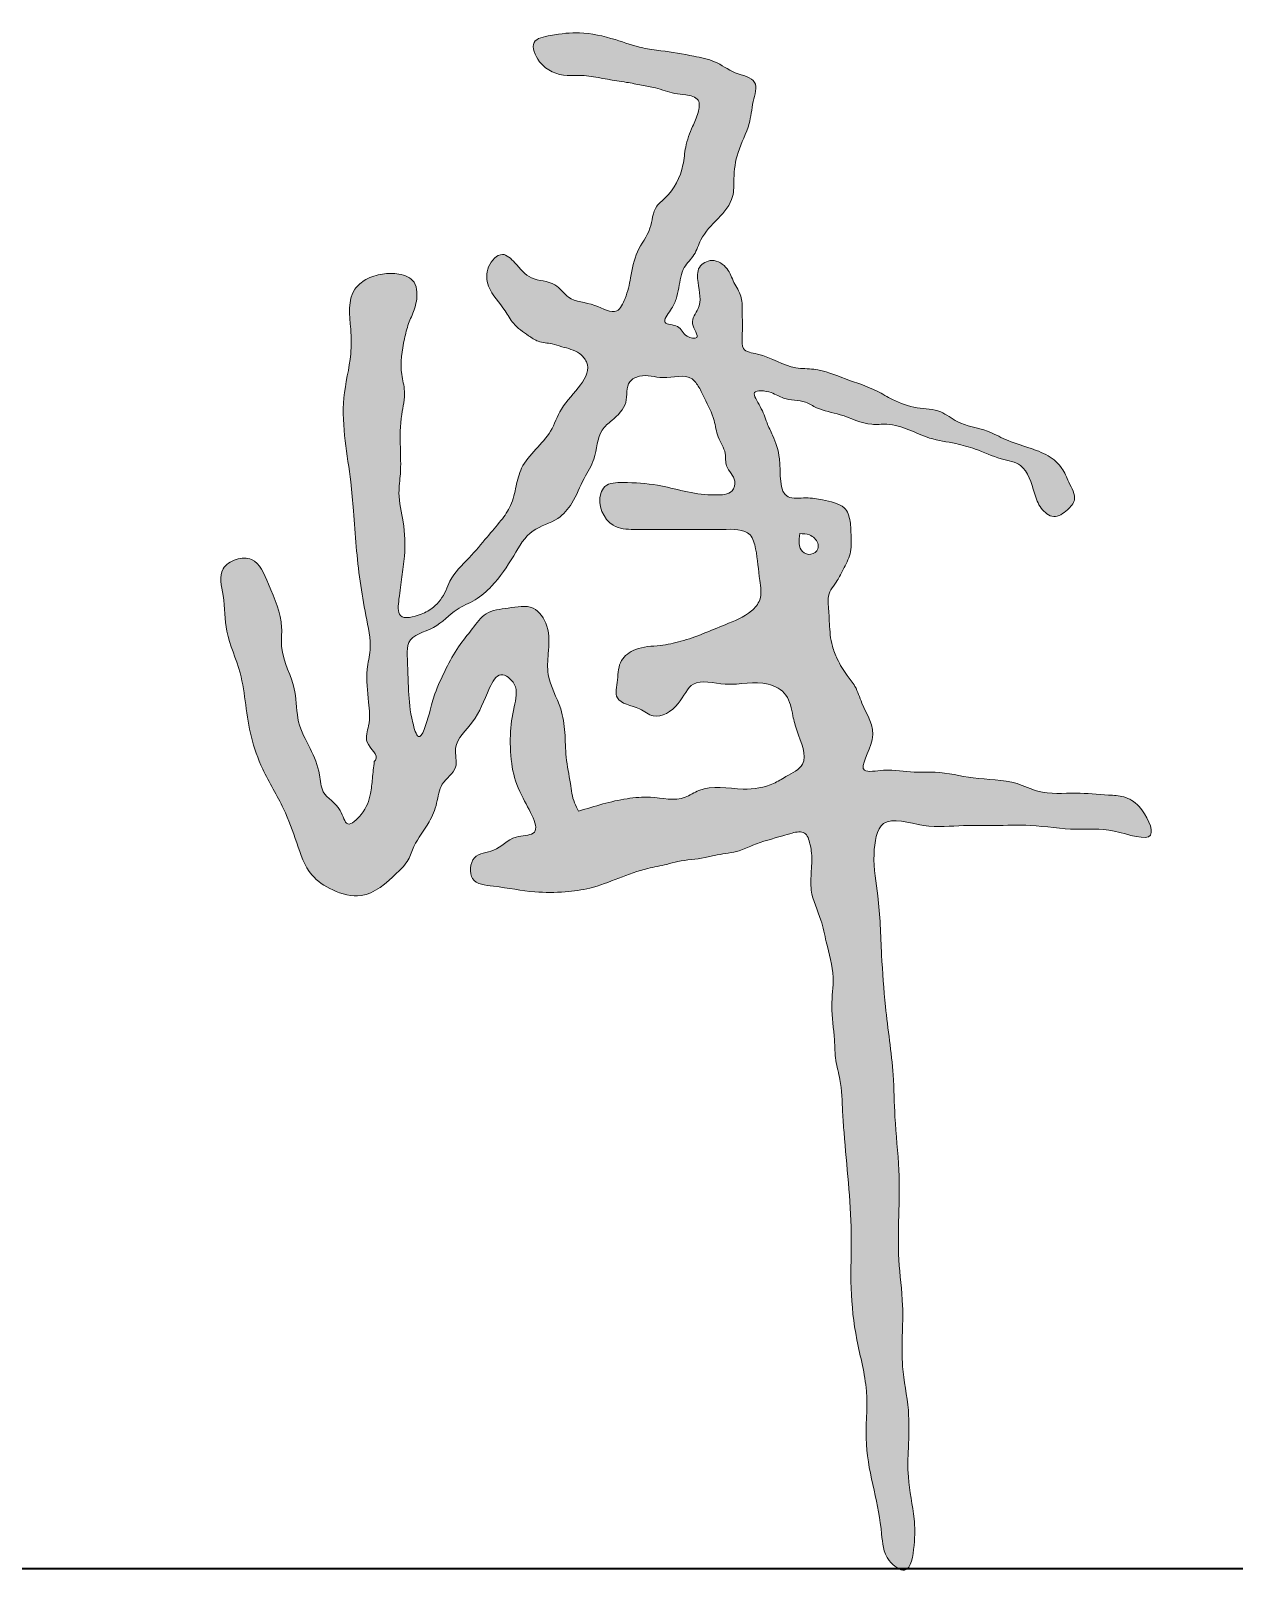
# Model space of a CAD drawing. Extents: x 3968514 to 5230306, y -516551 to -228246.
# Drawn here: x 4152120 to 4152731, y -351458 to -350673 of the extents above; entities that cross this region are included whole.
import ezdxf

# ---------------------------------------------------------------- set-up
doc = ezdxf.new("R2010")
doc.units = 0
doc.header["$LTSCALE"] = 1000
doc.header["$MEASUREMENT"] = 0
doc.layers.add('AXIS', color=3, linetype='Continuous', lineweight=15)
doc.layers.add('FRAME', color=3, linetype='Continuous', lineweight=18)

# ---------------------------------------------------------------- blocks, each defined once
blk = doc.blocks.new('FWEFS')
h = blk.add_hatch(color=7)
h.dxf.hatch_style = 1
edge = h.paths.add_edge_path()
edge.add_spline(control_points=[(1918654.48, -2262160.94), (1918654.15, -2262163.8), (1918653.52, -2262169.21), (1918652.68, -2262178.75), (1918649.76, -2262186.45), (1918640.14, -2262195.8), (1918637.43, -2262182.56), (1918627.46, -2262178.59), (1918626.97, -2262165.47), (1918622.07, -2262154.11), (1918614.63, -2262140.88), (1918615.58, -2262122.29), (1918606.26, -2262107.5), (1918608.49, -2262088.13), (1918601.84, -2262074.19), (1918595.43, -2262057.3), (1918584.02, -2262057.65), (1918574.76, -2262063.69), (1918578.85, -2262078.72), (1918578.21, -2262096.12), (1918586.91, -2262113.9), (1918589.15, -2262132.19), (1918591.63, -2262148.84), (1918597.95, -2262166.75), (1918608.52, -2262183.38), (1918615.12, -2262201.81), (1918620.42, -2262218.29), (1918633.45, -2262227.04), (1918650.58, -2262231.71), (1918663.04, -2262220.45), (1918672.08, -2262211.61), (1918675.04, -2262201.51), (1918682.16, -2262193.19), (1918686.62, -2262182.33), (1918687.56, -2262171.47), (1918698.02, -2262165.06), (1918693.39, -2262151.39), (1918707.01, -2262140.21), (1918710.57, -2262127.8), (1918717.94, -2262113.98), (1918728.25, -2262122.41), (1918724.95, -2262134.32), (1918723.06, -2262147.9), (1918723.99, -2262164.04), (1918728.26, -2262178.31), (1918741.92, -2262198.87), (1918723.75, -2262198.18), (1918716.96, -2262207.23), (1918703.45, -2262207.38), (1918702.08, -2262223.03), (1918719.37, -2262224.41), (1918733.77, -2262227.52), (1918750.57, -2262227.48), (1918770.1, -2262224.75), (1918786.26, -2262216.05), (1918801.68, -2262213.61), (1918811.17, -2262210.84), (1918819.96, -2262210.5), (1918830.14, -2262207.72), (1918838.64, -2262207.15), (1918849.09, -2262202.06), (1918858.52, -2262199.68), (1918866.81, -2262197.07), (1918873.77, -2262195.79), (1918875.53, -2262202.03), (1918876.89, -2262208.36), (1918876.36, -2262216.38), (1918875.55, -2262228.48), (1918881.34, -2262239.9), (1918884.24, -2262254.78), (1918888.63, -2262269.18), (1918885.78, -2262285.99), (1918888.38, -2262299.94), (1918888.26, -2262312.57), (1918891.88, -2262324.46), (1918892.03, -2262336.86), (1918893.89, -2262362.82), (1918897.47, -2262392.57), (1918895.87, -2262427.76), (1918898.73, -2262454.64), (1918906.17, -2262480.53), (1918902.75, -2262506.56), (1918908.2, -2262530.5), (1918912.25, -2262550.17), (1918912.82, -2262565.45), (1918926.36, -2262575.44), (1918929.03, -2262557.43), (1918928.88, -2262543.26), (1918925, -2262526.28), (1918925.65, -2262507.96), (1918926.45, -2262489.11), (1918920.98, -2262465.24), (1918924, -2262439.52), (1918920.08, -2262414.21), (1918920.83, -2262391.27), (1918921.26, -2262367.06), (1918918.54, -2262343.29), (1918918.2, -2262315.45), (1918913.85, -2262288.17), (1918911.8, -2262258), (1918911.13, -2262231.5), (1918906.95, -2262210.87), (1918910.8, -2262186.56), (1918934.4, -2262195.44), (1918951.84, -2262192.96), (1918970.21, -2262193.65), (1918989.04, -2262192.71), (1919010.13, -2262196.34), (1919027.85, -2262194.04), (1919054.27, -2262204.42), (1919044.71, -2262183.75), (1919035.65, -2262178.39), (1919024.22, -2262177.84), (1919009.97, -2262176.33), (1918993.69, -2262178.07), (1918977.54, -2262169.75), (1918959.24, -2262170.45), (1918942.3, -2262165.64), (1918926.6, -2262166.92), (1918916.27, -2262164.2), (1918897.68, -2262168), (1918912.23, -2262146.87), (1918902.51, -2262134.76), (1918899.44, -2262123.16), (1918893.68, -2262116.62), (1918889.8, -2262109.77), (1918886.18, -2262100.98), (1918885.55, -2262091.85), (1918885.22, -2262083.48), (1918884.33, -2262075.51), (1918889.37, -2262069.88), (1918892.81, -2262062.75), (1918896.85, -2262055.62), (1918896.49, -2262046.95), (1918896.4, -2262039.15), (1918894.23, -2262031.78), (1918887.82, -2262029.39), (1918881.28, -2262027.86), (1918873.75, -2262026.62), (1918859.02, -2262028.77), (1918861.79, -2262008.41), (1918857.61, -2261997.11), (1918853.31, -2261988.27), (1918851.51, -2261981.69), (1918844.44, -2261971.7), (1918856.46, -2261973.02), (1918863.04, -2261977.82), (1918872.22, -2261977.09), (1918880.66, -2261982.85), (1918892.6, -2261984.38), (1918903.87, -2261990.63), (1918916.08, -2261989.15), (1918926, -2261992.25), (1918936.94, -2261997.64), (1918948.68, -2261998.98), (1918960.91, -2262002.49), (1918971.19, -2262007.37), (1918985.57, -2262009.68), (1918988.84, -2262022.74), (1918992.09, -2262032.33), (1918999.47, -2262038.41), (1919006.14, -2262033.7), (1919011.79, -2262027.41), (1919006.94, -2262019.5), (1919003.99, -2262011.35), (1918996.45, -2262005.05), (1918986.24, -2262001.3), (1918975.53, -2261998.2), (1918964.23, -2261991.7), (1918951.84, -2261990.51), (1918941.76, -2261981.93), (1918929.53, -2261982.03), (1918918.7, -2261978.19), (1918907.53, -2261971.23), (1918893.8, -2261967.06), (1918880.43, -2261961.21), (1918864.28, -2261961.84), (1918854.61, -2261954.38), (1918840.9, -2261952.87), (1918841.51, -2261942.34), (1918841.25, -2261934.25), (1918841.24, -2261924.24), (1918836.65, -2261917.92), (1918834.35, -2261910.08), (1918826.53, -2261904.92), (1918818.04, -2261909.6), (1918818.88, -2261919.83), (1918821.39, -2261929.88), (1918813.53, -2261937.7), (1918821.14, -2261946.98), (1918811.38, -2261945.41), (1918810, -2261938.88), (1918799.24, -2261939.42), (1918805.34, -2261931.5), (1918807.79, -2261926.49), (1918809.58, -2261918.89), (1918810.3, -2261910.33), (1918817.62, -2261904.06), (1918821.32, -2261889.6), (1918837.47, -2261880.79), (1918836.8, -2261863.5), (1918838.49, -2261850.9), (1918845.38, -2261838.52), (1918846.2, -2261826.93), (1918850.26, -2261814.18), (1918836.46, -2261811.9), (1918828.09, -2261805.01), (1918814.64, -2261802.44), (1918802.63, -2261800.31), (1918789.01, -2261798.76), (1918775.87, -2261793.76), (1918759.62, -2261790.06), (1918746.75, -2261791.8), (1918732.64, -2261794.51), (1918738.77, -2261809.13), (1918749.27, -2261813.14), (1918763.01, -2261812.17), (1918772.92, -2261814.94), (1918783.46, -2261816.21), (1918789.96, -2261817.57), (1918798.22, -2261818.86), (1918805.54, -2261821.91), (1918812.78, -2261822.25), (1918820.3, -2261824.1), (1918819.04, -2261832.35), (1918815.52, -2261839.4), (1918812.21, -2261848.33), (1918811.41, -2261861.42), (1918805.86, -2261872.27), (1918795.77, -2261879.94), (1918795.56, -2261891.48), (1918786.92, -2261901.65), (1918784.85, -2261914.71), (1918782.71, -2261924.49), (1918777.48, -2261935.44), (1918765.4, -2261927.49), (1918753.51, -2261927.84), (1918746.26, -2261916.6), (1918733.38, -2261917.25), (1918727.18, -2261908.78), (1918719.06, -2261900.96), (1918710.88, -2261909.85), (1918711.81, -2261921.88), (1918719.99, -2261929.77), (1918725.08, -2261939.53), (1918731.63, -2261943.92), (1918737.97, -2261948.28), (1918744.14, -2261948.52), (1918751.03, -2261950.94), (1918757.89, -2261952.2), (1918767.93, -2261964.1), (1918749.67, -2261977.39), (1918743.85, -2261997.12), (1918729.8, -2262006.97), (1918726.38, -2262021.33), (1918724.45, -2262030.84), (1918718.54, -2262039.2), (1918711.09, -2262047.68), (1918702.71, -2262058.02), (1918693.77, -2262066.03), (1918690.44, -2262075.92), (1918685.59, -2262082.56), (1918677.87, -2262086.68), (1918665.67, -2262089.79), (1918667.23, -2262076.71), (1918668.26, -2262067.68), (1918670.5, -2262054.42), (1918669.81, -2262040.13), (1918666.23, -2262026.3), (1918668.17, -2262013.67), (1918667.58, -2262000.38), (1918667.56, -2261986.37), (1918670.79, -2261974), (1918667.07, -2261961.35), (1918668.95, -2261949.62), (1918671.59, -2261938.69), (1918675.23, -2261931.25), (1918676.66, -2261924.02), (1918674.97, -2261916.01), (1918667.02, -2261912.85), (1918658.45, -2261913.14), (1918650.43, -2261915.52), (1918640.45, -2261923.77), (1918642.73, -2261939.16), (1918643.01, -2261957.28), (1918637.76, -2261975.99), (1918639.4, -2261997.95), (1918642.48, -2262016.87), (1918644.08, -2262034.85), (1918645.56, -2262057.58), (1918648.66, -2262080.92), (1918653.51, -2262101.76), (1918649.91, -2262116.33), (1918651.49, -2262129.22), (1918652.75, -2262141.57), (1918648.35, -2262151.7), (1918657.34, -2262157.95), (1918654.71, -2262160.7), (1918654.48, -2262160.94)], knot_values=[0, 0, 0, 0, 17.363176, 32.820802, 55.993278, 72.500547, 87.963611, 113.770244, 131.44802, 159.955961, 189.164563, 220.082456, 268.021274, 287.195529, 333.29599, 363.623753, 378.980426, 395.485079, 422.329036, 458.960358, 503.231123, 536.331725, 569.431576, 604.002233, 649.466479, 686.502647, 722.533788, 748.633451, 777.993807, 821.115229, 838.800403, 853.405949, 882.680414, 903.334927, 923.35553, 945.224293, 964.398548, 996.319823, 1034.915599, 1052.600773, 1069.108043, 1092.117149, 1121.132526, 1153.785185, 1184.104242, 1224.145447, 1241.841417, 1268.500851, 1289.170706, 1310.349485, 1332.812426, 1375.431642, 1406.141773, 1431.388509, 1493.529399, 1513.34259, 1524.751858, 1552.736791, 1565.494432, 1588.020803, 1602.921423, 1634.865575, 1644.939211, 1657.393608, 1669.758841, 1676.808853, 1697.542596, 1716.895154, 1748.811109, 1771.610144, 1808.209723, 1837.27144, 1871.93963, 1892.720925, 1912.513307, 1945.803576, 1966.58487, 2068.847236, 2124.919623, 2177.446926, 2230.542504, 2284.682828, 2331.728421, 2376.869417, 2405.025088, 2423.280024, 2450.214085, 2477.284247, 2520.216199, 2549.219755, 2587.891605, 2632.73994, 2694.613837, 2741.180325, 2785.652354, 2832.056445, 2886.335117, 2928.916404, 2998.953164, 3051.303315, 3111.36748, 3154.081765, 3186.49701, 3227.1909, 3267.838836, 3298.809304, 3335.587538, 3382.200798, 3420.962131, 3457.94308, 3489.186108, 3507.441044, 3523.046507, 3556.008654, 3594.769988, 3617.420884, 3662.318142, 3701.463321, 3722.753107, 3753.783864, 3773.142014, 3805.033123, 3843.780412, 3862.105018, 3875.663987, 3895.324646, 3909.20797, 3932.32284, 3949.293585, 3960.256575, 3978.556264, 3991.045166, 4008.452507, 4026.418264, 4041.399633, 4056.581838, 4067.733523, 4080.070392, 4097.147597, 4115.132062, 4154.895178, 4179.667433, 4193.438031, 4211.61392, 4226.670501, 4243.460635, 4257.241667, 4280.020108, 4292.536136, 4317.328927, 4350.968578, 4366.363819, 4389.440733, 4412.045097, 4439.216337, 4459.58821, 4487.921368, 4508.720587, 4539.984977, 4556.878738, 4572.01131, 4587.653768, 4599.683369, 4618.698614, 4634.330214, 4653.148078, 4674.457491, 4699.683296, 4719.715001, 4752.01995, 4771.455596, 4795.612776, 4822.160778, 4839.690097, 4874.24653, 4907.886568, 4926.131698, 4967.735744, 4982.802336, 4994.073658, 5022.031345, 5036.079269, 5051.710869, 5067.343658, 5084.875163, 5099.277602, 5114.717984, 5141.277188, 5157.640344, 5172.235163, 5182.130679, 5195.977089, 5209.249775, 5223.020373, 5235.52479, 5247.052411, 5268.754148, 5284.699411, 5301.593172, 5355.996971, 5374.223217, 5401.113388, 5432.530314, 5455.2872, 5474.906757, 5496.807229, 5520.591596, 5542.31438, 5576.360122, 5594.768313, 5623.985764, 5661.034012, 5690.552641, 5708.742561, 5729.09718, 5760.382095, 5772.974695, 5811.170378, 5821.066082, 5836.709933, 5850.98037, 5871.355333, 5882.636677, 5896.415312, 5908.996337, 5924.052919, 5946.15748, 5964.544138, 6002.707753, 6014.576676, 6038.011991, 6064.90587, 6092.372567, 6114.075133, 6129.199925, 6152.276516, 6180.157989, 6198.975853, 6223.771353, 6246.53866, 6261.67197, 6280.489834, 6300.060614, 6330.311983, 6345.436776, 6365.318819, 6376.595723, 6390.86616, 6401.053642, 6420.541732, 6431.464079, 6485.602822, 6510.613094, 6558.446908, 6577.462152, 6597.817167, 6616.049306, 6637.894, 6665.65338, 6696.453497, 6707.101179, 6728.075793, 6742.481042, 6763.518368, 6780.350347, 6802.890874, 6824.044857, 6859.020253, 6888.673682, 6908.294338, 6934.853542, 6968.431619, 6992.35951, 7009.366633, 7045.81888, 7061.758171, 7076.815947, 7095.202604, 7105.380553, 7122.909236, 7139.702583, 7157.402267, 7172.270709, 7213.024832, 7238.186883, 7283.462314, 7326.819209, 7369.128493, 7398.616514, 7435.068514, 7505.645265, 7540.843886, 7560.612097, 7594.190174, 7617.955073, 7634.787052, 7654.804782, 7656.760718, 7656.760718, 7656.760718, 7656.760718], degree=3, periodic=0)
edge = h.paths.add_edge_path(flags=16)
edge.add_spline(control_points=[(1918758.24, -2262186.1), (1918766.37, -2262183.59), (1918778.33, -2262179.9), (1918796.47, -2262178.35), (1918809.67, -2262181.8), (1918823.33, -2262171.99), (1918839.48, -2262176.13), (1918855.02, -2262173.86), (1918864.17, -2262167.98), (1918876.39, -2262162.07), (1918869.54, -2262147.97), (1918866.67, -2262136.98), (1918865.08, -2262126.34), (1918850.65, -2262118.68), (1918835.37, -2262123.86), (1918815.55, -2262117.77), (1918809.86, -2262132.76), (1918797.55, -2262140.41), (1918788.37, -2262132.63), (1918775.61, -2262131.29), (1918778.33, -2262118.93), (1918778.4, -2262109.44), (1918788.04, -2262102.44), (1918799.01, -2262102.48), (1918814.59, -2262099.2), (1918829.75, -2262092.43), (1918844.26, -2262086.99), (1918851.68, -2262078.35), (1918849.57, -2262066.59), (1918849.09, -2262056.17), (1918845.43, -2262042.51), (1918830.87, -2262043.31), (1918817.4, -2262043.07), (1918802.09, -2262043.08), (1918788.33, -2262043.29), (1918772.77, -2262042.6), (1918766.9, -2262028.88), (1918772.23, -2262019.39), (1918784.04, -2262019.12), (1918801.35, -2262020.27), (1918817.17, -2262025.69), (1918829.83, -2262025.57), (1918836.31, -2262025.61), (1918838.73, -2262016.88), (1918832.2, -2262012.07), (1918833.44, -2262003.38), (1918828.38, -2261996.54), (1918827.37, -2261986.39), (1918822.8, -2261978.33), (1918819.65, -2261971.15), (1918814.11, -2261963.35), (1918801.53, -2261967.78), (1918791.31, -2261963.71), (1918781.65, -2261968.53), (1918783.95, -2261979.79), (1918776.3, -2261986.83), (1918767.37, -2261994.11), (1918767.67, -2262006.6), (1918760.12, -2262017.9), (1918756.01, -2262029.02), (1918747.48, -2262039.35), (1918733.24, -2262042.41), (1918724.84, -2262057.67), (1918716.37, -2262070.22), (1918706.15, -2262079.31), (1918694.54, -2262083.76), (1918686.2, -2262094.22), (1918671.1, -2262096.99), (1918671.27, -2262111.25), (1918671.88, -2262124.96), (1918672.63, -2262136.9), (1918677.48, -2262153.63), (1918682.75, -2262135.75), (1918685.11, -2262125.77), (1918690.75, -2262114.04), (1918696.55, -2262102.78), (1918704.1, -2262094.15), (1918710.72, -2262084.18), (1918722.76, -2262083.37), (1918735.63, -2262080.45), (1918743.94, -2262093), (1918742.87, -2262104.97), (1918741.81, -2262119.62), (1918749.46, -2262131.9), (1918751.55, -2262146.32), (1918751.48, -2262159.11), (1918754.06, -2262170.87), (1918755.08, -2262180.4), (1918757.48, -2262184.72), (1918758.24, -2262186.1)], knot_values=[0, 0, 0, 0, 50.711205, 74.606985, 109.691421, 125.376707, 170.305138, 201.681075, 216.126277, 237.166327, 271.274564, 287.259601, 309.425804, 330.839984, 374.341985, 406.620567, 431.58767, 459.824872, 475.510158, 500.60824, 518.831101, 538.903, 556.866164, 582.473087, 603.940843, 651.894645, 682.015838, 696.039889, 715.665225, 748.17994, 763.279553, 791.90235, 818.562794, 849.43684, 881.712208, 903.179963, 937.805742, 945.98275, 964.703932, 999.897006, 1055.498255, 1059.708645, 1077.067162, 1087.273744, 1104.842538, 1117.537072, 1135.764604, 1153.103165, 1177.589789, 1190.129956, 1201.083048, 1230.585914, 1254.484825, 1265.794766, 1287.238652, 1310.239345, 1324.122753, 1354.740826, 1376.686837, 1404.904371, 1425.752962, 1453.987883, 1485.967621, 1524.114196, 1546.02394, 1566.738768, 1596.759884, 1626.353401, 1639.04829, 1675.522394, 1708.037109, 1723.136723, 1749.480116, 1769.891606, 1797.508994, 1823.248521, 1846.250121, 1867.099695, 1890.242521, 1915.501644, 1938.502337, 1966.5722, 1987.600011, 2024.851437, 2049.050631, 2074.322087, 2101.286551, 2121.358451, 2130.764296, 2130.764296, 2130.764296, 2130.764296], degree=3, periodic=0)
edge = h.paths.add_edge_path(flags=16)
edge.add_spline(control_points=[(1918870.51, -2262045.22), (1918870.13, -2262048.75), (1918869.56, -2262053.98), (1918876.25, -2262056.63), (1918880.01, -2262053.65), (1918879.84, -2262048.92), (1918875.86, -2262045.37), (1918872.18, -2262045.27), (1918870.51, -2262045.22)], knot_values=[0, 0, 0, 0, 18.43761, 27.312845, 36.294427, 41.901666, 53.803432, 63.724967, 63.724967, 63.724967, 63.724967], degree=3, periodic=0)
at = {"color": 7}
for points, knots in [([(1918654.48, -2262160.94, -49.39), (1918654.15, -2262163.8, -49.39), (1918653.52, -2262169.21, -49.39), (1918652.68, -2262178.75, -49.39), (1918649.76, -2262186.45, -49.39), (1918640.14, -2262195.8, -49.39), (1918637.43, -2262182.56, -49.39), (1918627.46, -2262178.59, -49.39), (1918626.97, -2262165.47, -49.39), (1918622.07, -2262154.11, -49.39), (1918614.63, -2262140.88, -49.39), (1918615.58, -2262122.29, -49.39), (1918606.26, -2262107.5, -49.39), (1918608.49, -2262088.13, -49.39), (1918601.84, -2262074.19, -49.39), (1918595.43, -2262057.3, -49.39), (1918584.02, -2262057.65, -49.39), (1918574.76, -2262063.69, -49.39), (1918578.85, -2262078.72, -49.39), (1918578.21, -2262096.12, -49.39), (1918586.91, -2262113.9, -49.39), (1918589.15, -2262132.19, -49.39), (1918591.63, -2262148.84, -49.39), (1918597.95, -2262166.75, -49.39), (1918608.52, -2262183.38, -49.39), (1918615.12, -2262201.81, -49.39), (1918620.42, -2262218.29, -49.39), (1918633.45, -2262227.04, -49.39), (1918650.58, -2262231.71, -49.39), (1918663.04, -2262220.45, -49.39), (1918672.08, -2262211.61, -49.39), (1918675.04, -2262201.51, -49.39), (1918682.16, -2262193.19, -49.39), (1918686.62, -2262182.33, -49.39), (1918687.56, -2262171.47, -49.39), (1918698.02, -2262165.06, -49.39), (1918693.39, -2262151.39, -49.39), (1918707.01, -2262140.21, -49.39), (1918710.57, -2262127.8, -49.39), (1918717.94, -2262113.98, -49.39), (1918728.25, -2262122.41, -49.39), (1918724.95, -2262134.32, -49.39), (1918723.06, -2262147.9, -49.39), (1918723.99, -2262164.04, -49.39), (1918728.26, -2262178.31, -49.39), (1918741.92, -2262198.87, -49.39), (1918723.75, -2262198.18, -49.39), (1918716.96, -2262207.23, -49.39), (1918703.45, -2262207.38, -49.39), (1918702.08, -2262223.03, -49.39), (1918719.37, -2262224.41, -49.39), (1918733.77, -2262227.52, -49.39), (1918750.57, -2262227.48, -49.39), (1918770.1, -2262224.75, -49.39), (1918786.26, -2262216.05, -49.39), (1918801.68, -2262213.61, -49.39), (1918811.17, -2262210.84, -49.39), (1918819.96, -2262210.5, -49.39), (1918830.14, -2262207.72, -49.39), (1918838.64, -2262207.15, -49.39), (1918849.09, -2262202.06, -49.39), (1918858.52, -2262199.68, -49.39), (1918866.81, -2262197.07, -49.39), (1918873.77, -2262195.79, -49.39), (1918875.53, -2262202.03, -49.39), (1918876.89, -2262208.36, -49.39), (1918876.36, -2262216.38, -49.39), (1918875.55, -2262228.48, -49.39), (1918881.34, -2262239.9, -49.39), (1918884.24, -2262254.78, -49.39), (1918888.63, -2262269.18, -49.39), (1918885.78, -2262285.99, -49.39), (1918888.38, -2262299.94, -49.39), (1918888.26, -2262312.57, -49.39), (1918891.88, -2262324.46, -49.39), (1918892.03, -2262336.86, -49.39), (1918893.89, -2262362.82, -49.39), (1918897.47, -2262392.57, -49.39), (1918895.87, -2262427.76, -49.39), (1918898.73, -2262454.64, -49.39), (1918906.17, -2262480.53, -49.39), (1918902.75, -2262506.56, -49.39), (1918908.2, -2262530.5, -49.39), (1918912.25, -2262550.17, -49.39), (1918912.82, -2262565.45, -49.39), (1918926.36, -2262575.44, -49.39), (1918929.03, -2262557.43, -49.39), (1918928.88, -2262543.26, -49.39), (1918925, -2262526.28, -49.39), (1918925.65, -2262507.96, -49.39), (1918926.45, -2262489.11, -49.39), (1918920.98, -2262465.24, -49.39), (1918924, -2262439.52, -49.39), (1918920.08, -2262414.21, -49.39), (1918920.83, -2262391.27, -49.39), (1918921.26, -2262367.06, -49.39), (1918918.54, -2262343.29, -49.39), (1918918.2, -2262315.45, -49.39), (1918913.85, -2262288.17, -49.39), (1918911.8, -2262258, -49.39), (1918911.13, -2262231.5, -49.39), (1918906.95, -2262210.87, -49.39), (1918910.8, -2262186.56, -49.39), (1918934.4, -2262195.44, -49.39), (1918951.84, -2262192.96, -49.39), (1918970.21, -2262193.65, -49.39), (1918989.04, -2262192.71, -49.39), (1919010.13, -2262196.34, -49.39), (1919027.85, -2262194.04, -49.39), (1919054.27, -2262204.42, -49.39), (1919044.71, -2262183.75, -49.39), (1919035.65, -2262178.39, -49.39), (1919024.22, -2262177.84, -49.39), (1919009.97, -2262176.33, -49.39), (1918993.69, -2262178.07, -49.39), (1918977.54, -2262169.75, -49.39), (1918959.24, -2262170.45, -49.39), (1918942.3, -2262165.64, -49.39), (1918926.6, -2262166.92, -49.39), (1918916.27, -2262164.2, -49.39), (1918897.68, -2262168, -49.39), (1918912.23, -2262146.87, -49.39), (1918902.51, -2262134.76, -49.39), (1918899.44, -2262123.16, -49.39), (1918893.68, -2262116.62, -49.39), (1918889.8, -2262109.77, -49.39), (1918886.18, -2262100.98, -49.39), (1918885.55, -2262091.85, -49.39), (1918885.22, -2262083.48, -49.39), (1918884.33, -2262075.51, -49.39), (1918889.37, -2262069.88, -49.39), (1918892.81, -2262062.75, -49.39), (1918896.85, -2262055.62, -49.39), (1918896.49, -2262046.95, -49.39), (1918896.4, -2262039.15, -49.39), (1918894.23, -2262031.78, -49.39), (1918887.82, -2262029.39, -49.39), (1918881.28, -2262027.86, -49.39), (1918873.75, -2262026.62, -49.39), (1918859.02, -2262028.77, -49.39), (1918861.79, -2262008.41, -49.39), (1918857.61, -2261997.11, -49.39), (1918853.31, -2261988.27, -49.39), (1918851.51, -2261981.69, -49.39), (1918844.44, -2261971.7, -49.39), (1918856.46, -2261973.02, -49.39), (1918863.04, -2261977.82, -49.39), (1918872.22, -2261977.09, -49.39), (1918880.66, -2261982.85, -49.39), (1918892.6, -2261984.38, -49.39), (1918903.87, -2261990.63, -49.39), (1918916.08, -2261989.15, -49.39), (1918926, -2261992.25, -49.39), (1918936.94, -2261997.64, -49.39), (1918948.68, -2261998.98, -49.39), (1918960.91, -2262002.49, -49.39), (1918971.19, -2262007.37, -49.39), (1918985.57, -2262009.68, -49.39), (1918988.84, -2262022.74, -49.39), (1918992.09, -2262032.33, -49.39), (1918999.47, -2262038.41, -49.39), (1919006.14, -2262033.7, -49.39), (1919011.79, -2262027.41, -49.39), (1919006.94, -2262019.5, -49.39), (1919003.99, -2262011.35, -49.39), (1918996.45, -2262005.05, -49.39), (1918986.24, -2262001.3, -49.39), (1918975.53, -2261998.2, -49.39), (1918964.23, -2261991.7, -49.39), (1918951.84, -2261990.51, -49.39), (1918941.76, -2261981.93, -49.39), (1918929.53, -2261982.03, -49.39), (1918918.7, -2261978.19, -49.39), (1918907.53, -2261971.23, -49.39), (1918893.8, -2261967.06, -49.39), (1918880.43, -2261961.21, -49.39), (1918864.28, -2261961.84, -49.39), (1918854.61, -2261954.38, -49.39), (1918840.9, -2261952.87, -49.39), (1918841.51, -2261942.34, -49.39), (1918841.25, -2261934.25, -49.39), (1918841.24, -2261924.24, -49.39), (1918836.65, -2261917.92, -49.39), (1918834.35, -2261910.08, -49.39), (1918826.53, -2261904.92, -49.39), (1918818.04, -2261909.6, -49.39), (1918818.88, -2261919.83, -49.39), (1918821.39, -2261929.88, -49.39), (1918813.53, -2261937.7, -49.39), (1918821.14, -2261946.98, -49.39), (1918811.38, -2261945.41, -49.39), (1918810, -2261938.88, -49.39), (1918799.24, -2261939.42, -49.39), (1918805.34, -2261931.5, -49.39), (1918807.79, -2261926.49, -49.39), (1918809.58, -2261918.89, -49.39), (1918810.3, -2261910.33, -49.39), (1918817.62, -2261904.06, -49.39), (1918821.32, -2261889.6, -49.39), (1918837.47, -2261880.79, -49.39), (1918836.8, -2261863.5, -49.39), (1918838.49, -2261850.9, -49.39), (1918845.38, -2261838.52, -49.39), (1918846.2, -2261826.93, -49.39), (1918850.26, -2261814.18, -49.39), (1918836.46, -2261811.9, -49.39), (1918828.09, -2261805.01, -49.39), (1918814.64, -2261802.44, -49.39), (1918802.63, -2261800.31, -49.39), (1918789.01, -2261798.76, -49.39), (1918775.87, -2261793.76, -49.39), (1918759.62, -2261790.06, -49.39), (1918746.75, -2261791.8, -49.39), (1918732.64, -2261794.51, -49.39), (1918738.77, -2261809.13, -49.39), (1918749.27, -2261813.14, -49.39), (1918763.01, -2261812.17, -49.39), (1918772.92, -2261814.94, -49.39), (1918783.46, -2261816.21, -49.39), (1918789.96, -2261817.57, -49.39), (1918798.22, -2261818.86, -49.39), (1918805.54, -2261821.91, -49.39), (1918812.78, -2261822.25, -49.39), (1918820.3, -2261824.1, -49.39), (1918819.04, -2261832.35, -49.39), (1918815.52, -2261839.4, -49.39), (1918812.21, -2261848.33, -49.39), (1918811.41, -2261861.42, -49.39), (1918805.86, -2261872.27, -49.39), (1918795.77, -2261879.94, -49.39), (1918795.56, -2261891.48, -49.39), (1918786.92, -2261901.65, -49.39), (1918784.85, -2261914.71, -49.39), (1918782.71, -2261924.49, -49.39), (1918777.48, -2261935.44, -49.39), (1918765.4, -2261927.49, -49.39), (1918753.51, -2261927.84, -49.39), (1918746.26, -2261916.6, -49.39), (1918733.38, -2261917.25, -49.39), (1918727.18, -2261908.78, -49.39), (1918719.06, -2261900.96, -49.39), (1918710.88, -2261909.85, -49.39), (1918711.81, -2261921.88, -49.39), (1918719.99, -2261929.77, -49.39), (1918725.08, -2261939.53, -49.39), (1918731.63, -2261943.92, -49.39), (1918737.97, -2261948.28, -49.39), (1918744.14, -2261948.52, -49.39), (1918751.03, -2261950.94, -49.39), (1918757.89, -2261952.2, -49.39), (1918767.93, -2261964.1, -49.39), (1918749.67, -2261977.39, -49.39), (1918743.85, -2261997.12, -49.39), (1918729.8, -2262006.97, -49.39), (1918726.38, -2262021.33, -49.39), (1918724.45, -2262030.84, -49.39), (1918718.54, -2262039.2, -49.39), (1918711.09, -2262047.68, -49.39), (1918702.71, -2262058.02, -49.39), (1918693.77, -2262066.03, -49.39), (1918690.44, -2262075.92, -49.39), (1918685.59, -2262082.56, -49.39), (1918677.87, -2262086.68, -49.39), (1918665.67, -2262089.79, -49.39), (1918667.23, -2262076.71, -49.39), (1918668.26, -2262067.68, -49.39), (1918670.5, -2262054.42, -49.39), (1918669.81, -2262040.13, -49.39), (1918666.23, -2262026.3, -49.39), (1918668.17, -2262013.67, -49.39), (1918667.58, -2262000.38, -49.39), (1918667.56, -2261986.37, -49.39), (1918670.79, -2261974, -49.39), (1918667.07, -2261961.35, -49.39), (1918668.95, -2261949.62, -49.39), (1918671.59, -2261938.69, -49.39), (1918675.23, -2261931.25, -49.39), (1918676.66, -2261924.02, -49.39), (1918674.97, -2261916.01, -49.39), (1918667.02, -2261912.85, -49.39), (1918658.45, -2261913.14, -49.39), (1918650.43, -2261915.52, -49.39), (1918640.45, -2261923.77, -49.39), (1918642.73, -2261939.16, -49.39), (1918643.01, -2261957.28, -49.39), (1918637.76, -2261975.99, -49.39), (1918639.4, -2261997.95, -49.39), (1918642.48, -2262016.87, -49.39), (1918644.08, -2262034.85, -49.39), (1918645.56, -2262057.58, -49.39), (1918648.66, -2262080.92, -49.39), (1918653.51, -2262101.76, -49.39), (1918649.91, -2262116.33, -49.39), (1918651.49, -2262129.22, -49.39), (1918652.75, -2262141.57, -49.39), (1918648.35, -2262151.7, -49.39), (1918657.34, -2262157.95, -49.39), (1918654.71, -2262160.7, -49.39), (1918654.48, -2262160.94, -49.39)], [0, 0, 0, 0, 8.681588, 16.410401, 27.996639, 36.250274, 43.981806, 56.885122, 65.72401, 79.97798, 94.582282, 110.041228, 134.010637, 143.597764, 166.647995, 181.811877, 189.490213, 197.74254, 211.164518, 229.480179, 251.615561, 268.165863, 284.715788, 302.001116, 324.73324, 343.251324, 361.266894, 374.316725, 388.996904, 410.557614, 419.400202, 426.702975, 441.340207, 451.667464, 461.677765, 472.612146, 482.199274, 498.159912, 517.457799, 526.300387, 534.554022, 546.058574, 560.566263, 576.892592, 592.052121, 612.072723, 620.920708, 634.250425, 644.585353, 655.174743, 666.406213, 687.715821, 703.070887, 715.694255, 746.7647, 756.671295, 762.375929, 776.368396, 782.747216, 794.010402, 801.460711, 817.432788, 822.469606, 828.696804, 834.879421, 838.404426, 848.771298, 858.447577, 874.405555, 885.805072, 904.104861, 918.63572, 935.969815, 946.360462, 956.256653, 972.901788, 983.292435, 1034.423618, 1062.459811, 1088.723463, 1115.271252, 1142.341414, 1165.864211, 1188.434709, 1202.512544, 1211.640012, 1225.107042, 1238.642124, 1260.1081, 1274.609877, 1293.945803, 1316.36997, 1347.306918, 1370.590162, 1392.826177, 1416.028223, 1443.167559, 1464.458202, 1499.476582, 1525.651657, 1555.68374, 1577.040882, 1593.248505, 1613.59545, 1633.919418, 1649.404652, 1667.793769, 1691.100399, 1710.481066, 1728.97154, 1744.593054, 1753.720522, 1761.523253, 1778.004327, 1797.384994, 1808.710442, 1831.159071, 1850.73166, 1861.376553, 1876.891932, 1886.571007, 1902.516562, 1921.890206, 1931.052509, 1937.831994, 1947.662323, 1954.603985, 1966.16142, 1974.646793, 1980.128288, 1989.278132, 1995.522583, 2004.226253, 2013.209132, 2020.699817, 2028.290919, 2033.866762, 2040.035196, 2048.573799, 2057.566031, 2077.447589, 2089.833717, 2096.719016, 2105.80696, 2113.335251, 2121.730317, 2128.620833, 2140.010054, 2146.268068, 2158.664464, 2175.484289, 2183.18191, 2194.720367, 2206.022549, 2219.608169, 2229.794105, 2243.960684, 2254.360294, 2269.992489, 2278.439369, 2286.005655, 2293.826884, 2299.841684, 2309.349307, 2317.165107, 2326.574039, 2337.228745, 2349.841648, 2359.857501, 2376.009975, 2385.727798, 2397.806388, 2411.080389, 2419.845049, 2437.123265, 2453.943284, 2463.065849, 2483.867872, 2491.401168, 2497.036829, 2511.015673, 2518.039634, 2525.855434, 2533.671829, 2542.437581, 2549.638801, 2557.358992, 2570.638594, 2578.820172, 2586.117582, 2591.06534, 2597.988544, 2604.624888, 2611.510187, 2617.762395, 2623.526206, 2634.377074, 2642.349705, 2650.796586, 2677.998485, 2687.111609, 2700.556694, 2716.265157, 2727.6436, 2737.453379, 2748.403615, 2760.295798, 2771.15719, 2788.180061, 2797.384157, 2811.992882, 2830.517006, 2845.276321, 2854.37128, 2864.54859, 2880.191047, 2886.487347, 2905.585189, 2910.533041, 2918.354966, 2925.490185, 2935.677667, 2941.318339, 2948.207656, 2954.498169, 2962.026459, 2973.07874, 2982.272069, 3001.353877, 3007.288338, 3019.005996, 3032.452935, 3046.186284, 3057.037566, 3064.599963, 3076.138258, 3090.078994, 3099.487927, 3111.885676, 3123.26933, 3130.835985, 3140.244917, 3150.030307, 3165.155992, 3172.718388, 3182.659409, 3188.297861, 3195.43308, 3200.526821, 3210.270866, 3215.732039, 3242.801411, 3255.306547, 3279.223454, 3288.731076, 3298.908583, 3308.024653, 3318.947, 3332.82669, 3348.226748, 3353.55059, 3364.037896, 3371.240521, 3381.759184, 3390.175174, 3401.445437, 3412.022428, 3429.510127, 3444.336841, 3454.147169, 3467.426771, 3484.21581, 3496.179755, 3504.683317, 3522.90944, 3530.879085, 3538.407974, 3547.601302, 3552.690277, 3561.454618, 3569.851291, 3578.701134, 3586.135354, 3606.512416, 3619.093442, 3641.731157, 3663.409605, 3684.564247, 3699.308257, 3717.534257, 3752.822632, 3770.421943, 3780.306048, 3797.095087, 3808.977536, 3817.393526, 3827.402391, 3828.380359, 3828.380359, 3828.380359, 3828.380359]), ([(1918758.24, -2262186.1, -49.39), (1918766.37, -2262183.59, -49.39), (1918778.33, -2262179.9, -49.39), (1918796.47, -2262178.35, -49.39), (1918809.67, -2262181.8, -49.39), (1918823.33, -2262171.99, -49.39), (1918839.48, -2262176.13, -49.39), (1918855.02, -2262173.86, -49.39), (1918864.17, -2262167.98, -49.39), (1918876.39, -2262162.07, -49.39), (1918869.54, -2262147.97, -49.39), (1918866.67, -2262136.98, -49.39), (1918865.08, -2262126.34, -49.39), (1918850.65, -2262118.68, -49.39), (1918835.37, -2262123.86, -49.39), (1918815.55, -2262117.77, -49.39), (1918809.86, -2262132.76, -49.39), (1918797.55, -2262140.41, -49.39), (1918788.37, -2262132.63, -49.39), (1918775.61, -2262131.29, -49.39), (1918778.33, -2262118.93, -49.39), (1918778.4, -2262109.44, -49.39), (1918788.04, -2262102.44, -49.39), (1918799.01, -2262102.48, -49.39), (1918814.59, -2262099.2, -49.39), (1918829.75, -2262092.43, -49.39), (1918844.26, -2262086.99, -49.39), (1918851.68, -2262078.35, -49.39), (1918849.57, -2262066.59, -49.39), (1918849.09, -2262056.17, -49.39), (1918845.43, -2262042.51, -49.39), (1918830.87, -2262043.31, -49.39), (1918817.4, -2262043.07, -49.39), (1918802.09, -2262043.08, -49.39), (1918788.33, -2262043.29, -49.39), (1918772.77, -2262042.6, -49.39), (1918766.9, -2262028.88, -49.39), (1918772.23, -2262019.39, -49.39), (1918784.04, -2262019.12, -49.39), (1918801.35, -2262020.27, -49.39), (1918817.17, -2262025.69, -49.39), (1918829.83, -2262025.57, -49.39), (1918836.31, -2262025.61, -49.39), (1918838.73, -2262016.88, -49.39), (1918832.2, -2262012.07, -49.39), (1918833.44, -2262003.38, -49.39), (1918828.38, -2261996.54, -49.39), (1918827.37, -2261986.39, -49.39), (1918822.8, -2261978.33, -49.39), (1918819.65, -2261971.15, -49.39), (1918814.11, -2261963.35, -49.39), (1918801.53, -2261967.78, -49.39), (1918791.31, -2261963.71, -49.39), (1918781.65, -2261968.53, -49.39), (1918783.95, -2261979.79, -49.39), (1918776.3, -2261986.83, -49.39), (1918767.37, -2261994.11, -49.39), (1918767.67, -2262006.6, -49.39), (1918760.12, -2262017.9, -49.39), (1918756.01, -2262029.02, -49.39), (1918747.48, -2262039.35, -49.39), (1918733.24, -2262042.41, -49.39), (1918724.84, -2262057.67, -49.39), (1918716.37, -2262070.22, -49.39), (1918706.15, -2262079.31, -49.39), (1918694.54, -2262083.76, -49.39), (1918686.2, -2262094.22, -49.39), (1918671.1, -2262096.99, -49.39), (1918671.27, -2262111.25, -49.39), (1918671.88, -2262124.96, -49.39), (1918672.63, -2262136.9, -49.39), (1918677.48, -2262153.63, -49.39), (1918682.75, -2262135.75, -49.39), (1918685.11, -2262125.77, -49.39), (1918690.75, -2262114.04, -49.39), (1918696.55, -2262102.78, -49.39), (1918704.1, -2262094.15, -49.39), (1918710.72, -2262084.18, -49.39), (1918722.76, -2262083.37, -49.39), (1918735.63, -2262080.45, -49.39), (1918743.94, -2262093, -49.39), (1918742.87, -2262104.97, -49.39), (1918741.81, -2262119.62, -49.39), (1918749.46, -2262131.9, -49.39), (1918751.55, -2262146.32, -49.39), (1918751.48, -2262159.11, -49.39), (1918754.06, -2262170.87, -49.39), (1918755.08, -2262180.4, -49.39), (1918757.48, -2262184.72, -49.39), (1918758.24, -2262186.1, -49.39)], [0, 0, 0, 0, 25.355602, 37.303492, 54.845711, 62.688353, 85.152569, 100.840537, 108.063138, 118.583164, 135.637282, 143.629801, 154.712902, 165.419992, 187.170993, 203.310283, 215.793835, 229.912436, 237.755079, 250.30412, 259.41555, 269.4515, 278.433082, 291.236544, 301.970421, 325.947322, 341.007919, 348.019945, 357.832612, 374.08997, 381.639776, 395.951175, 409.281397, 424.71842, 440.856104, 451.589982, 468.902871, 472.991375, 482.351966, 499.948503, 527.749128, 529.854322, 538.533581, 543.636872, 552.421269, 558.768536, 567.882302, 576.551582, 588.794895, 595.064978, 600.541524, 615.292957, 627.242413, 632.897383, 643.619326, 655.119672, 662.061377, 677.370413, 688.343419, 702.452186, 712.876481, 726.993942, 742.98381, 762.057098, 773.01197, 783.369384, 798.379942, 813.176701, 819.524145, 837.761197, 854.018555, 861.568361, 874.740058, 884.945803, 898.754497, 911.62426, 923.12506, 933.549848, 945.12126, 957.750822, 969.251168, 983.2861, 993.800005, 1012.425718, 1024.525316, 1037.161044, 1050.643276, 1060.679226, 1065.382148, 1065.382148, 1065.382148, 1065.382148]), ([(1918870.51, -2262045.22, -49.39), (1918870.13, -2262048.75, -49.39), (1918869.56, -2262053.98, -49.39), (1918876.25, -2262056.63, -49.39), (1918880.01, -2262053.65, -49.39), (1918879.84, -2262048.92, -49.39), (1918875.86, -2262045.37, -49.39), (1918872.18, -2262045.27, -49.39), (1918870.51, -2262045.22, -49.39)], [0, 0, 0, 0, 9.218805, 13.656423, 18.147214, 20.950833, 26.901716, 31.862483, 31.862483, 31.862483, 31.862483])]:
    blk.add_open_spline(points, degree=3, knots=knots, dxfattribs=at)
blk = doc.blocks.new('A$C0B803521')
at = {"layer": 'FRAME', "lineweight": 35}
blk.add_line((-16943.12, 42352), (-23943.12, 42352), dxfattribs=at)

msp = doc.modelspace()

# ---------------------------------------------------------------- block references
msp.add_blockref('A$C0B803521', (4170297.64127, -393805.3043))
at = {"layer": 'AXIS', "color": 3}
msp.add_blockref('FWEFS', (2233639.93915, 1911117.49688), dxfattribs=at)

doc.saveas('drawing.dxf')
